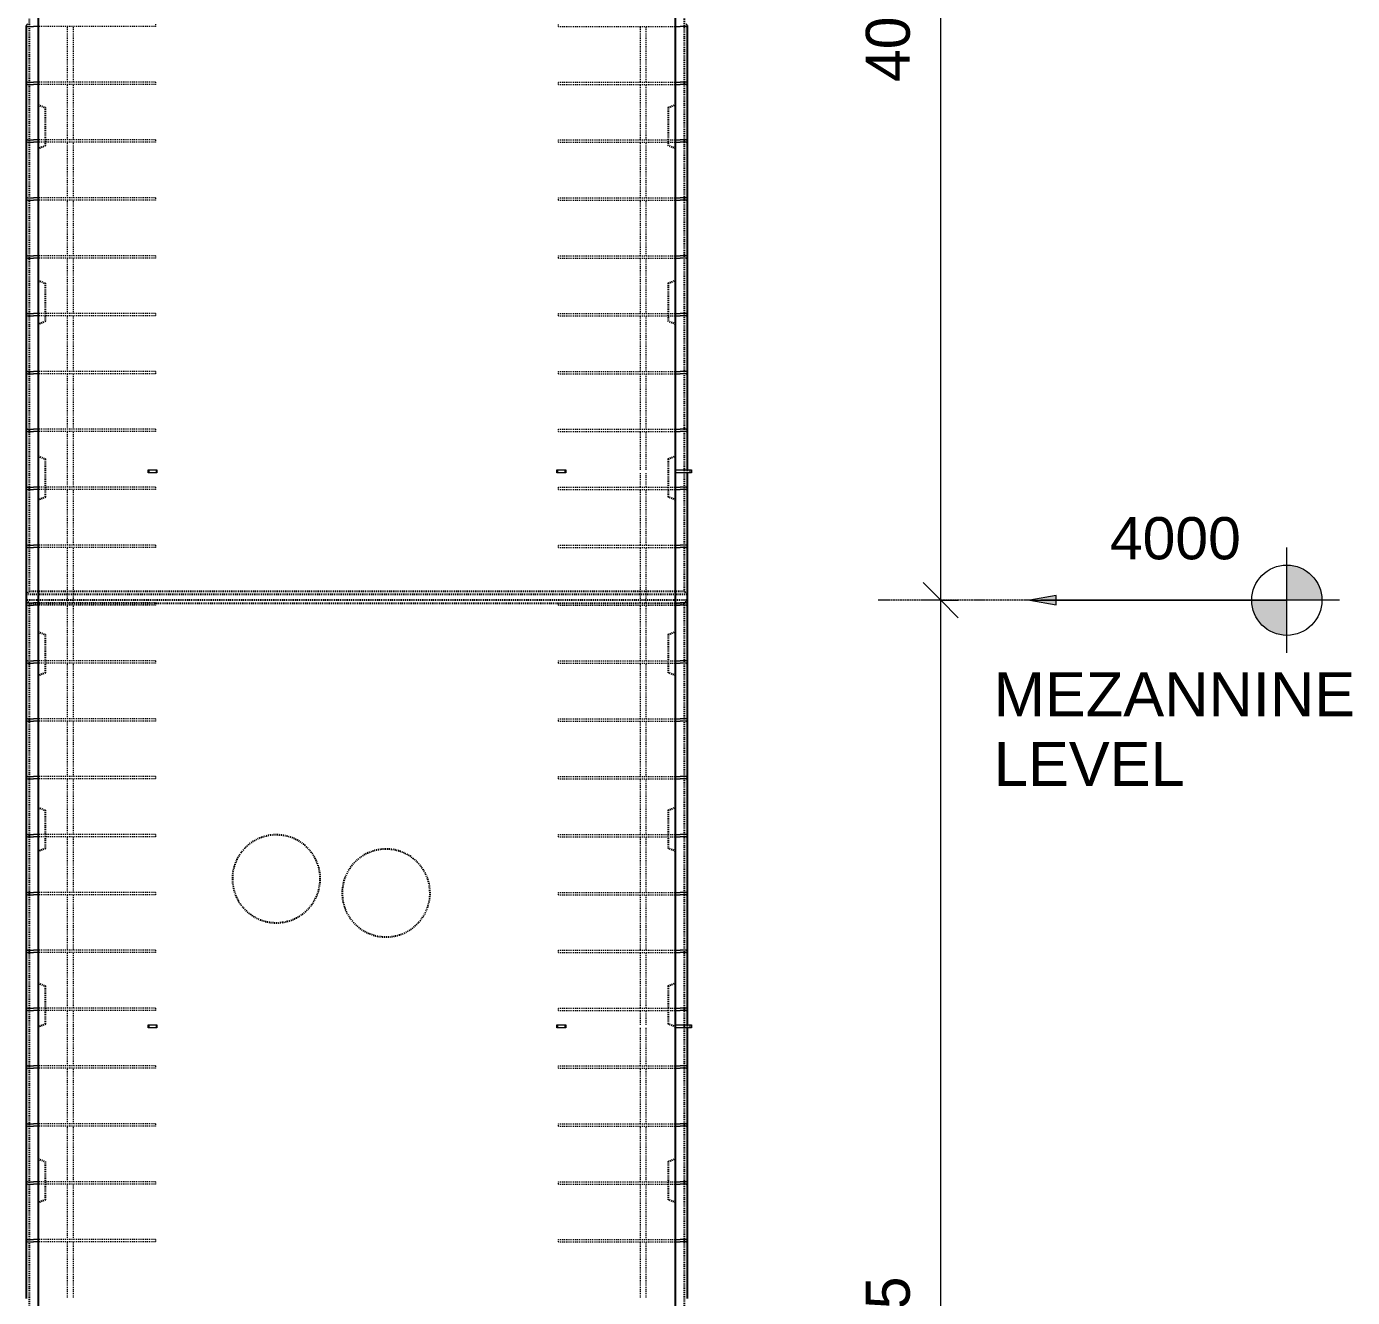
# Model space of a CAD drawing. Header units: millimetres. Extents: x 6587 to 23544, y -2694 to 13037.
# Drawn here: x 12339 to 16866, y 1279 to 5619 of the extents above; entities that cross this region are included whole.
import ezdxf

# ---------------------------------------------------------------- set-up
doc = ezdxf.new("R2010")
doc.units = ezdxf.units.MM
doc.linetypes.add('Dash', pattern=[6.36, 3.18, -3.18])
doc.linetypes.add('Overhead', pattern=[3.97, 2.38, -1.59])
for name, color, linetype, lineweight in [('A-ANNO-DIMS', 211, 'Continuous', 9), ('A-ANNO-DIMS-60', 211, 'Continuous', 9), ('A-FLOR-OVHD', 1, 'Overhead', 18), ('A-GENM', 13, 'Continuous', 18), ('A-WALL', 113, 'Continuous', 25), ('A-WALL-HDLN', 110, 'Dash', 25), ('G-ANNO-DIMS', 111, 'Continuous', 9), ('G-ANNO-TEXT', 231, 'Continuous', 9), ('S-RBAR', 171, 'Continuous', 18)]:
    doc.layers.add(name, color=color, linetype=linetype, lineweight=lineweight)
doc.styles.add('Arial_1', font='arial.ttf', dxfattribs={"height": 150})
doc.styles.add('Arial_2', font='arial.ttf', dxfattribs={"height": 144})
doc.styles.add('Nirmala UI Semilight', font='NirmalaS.ttf', dxfattribs={"height": 150})
doc.dimstyles.new('Arrow_Filled_-_2_5_NI_UI_1', dxfattribs={"dimscale": 304.8, "dimtxt": 157.104592, "dimasz": 0.393701, "dimexe": 0.19685, "dimexo": 0.0625, "dimgap": 0.19685, "dimtad": 1, "dimdec": 4, "dimzin": 0, "dimdsep": 46, "dimtxsty": 'Nirmala UI Semilight', "dimblk1": 'OBLIQUE', "dimblk2": 'OBLIQUE', "dimsah": 1, "dimcen": 0.09, "dimazin": 0, "dimtfac": 1, "dimtdec": 4, "dimtix": 1, "dimtmove": 0, "dimatfit": 3, "dimfxl": 0.19685, "dimfxlon": 1, "dimtvp": 1, "dimtolj": 1, "dimtzin": 0, "dimarcsym": 2})

# ---------------------------------------------------------------- blocks, each defined once
blk = doc.blocks.new('RR spread anchor face based - RR-SA-2_5-200-1726821-Elevation Front')
at = {"layer": 'A-GENM'}
for p, q in [((14149.6, 6760), (14152.1, 6760)), ((14149.6, 6750), (14149.6, 6760)), ((14152.1, 6750), (14149.6, 6750)), ((14152.1, 6760), (14177.1, 6760)), ((14152.1, 6760), (14152.1, 6750)), ((14177.1, 6750), (14152.1, 6750)), ((14177.1, 6760), (14179.6, 6760)), ((14177.1, 6760), (14177.1, 6750)), ((14179.6, 6750), (14177.1, 6750)), ((14179.6, 6760), (14179.6, 6750))]:
    blk.add_line(p, q, dxfattribs=at)
blk = doc.blocks.new('RR spread anchor face based - RR-SA-3_0-200-1726827-Elevation Front')
at = {"layer": 'A-GENM'}
for p, q in [((14554.6, 6760), (14604.6, 6760)), ((14604.6, 6750), (14554.6, 6750)), ((14604.6, 6760), (14609.6, 6760)), ((14604.6, 6750), (14604.6, 6760)), ((14609.6, 6750), (14604.6, 6750)), ((14609.6, 6760), (14609.6, 6750))]:
    blk.add_line(p, q, dxfattribs=at)
blk = doc.blocks.new('DIMBLOCK84-Elevation Front')
at = {"layer": 'A-ANNO-DIMS-60'}
for p, q in [((15460.2, 3660), (15400.2, 3720)), ((15460.2, 3660), (15400.2, 3660)), ((15460.2, -1395), (15460.2, 3660)), ((15460.2, 3660), (15520.2, 3600)), ((15460.2, 3660), (15520.2, 3660)), ((15460.2, -1395), (15400.2, -1335)), ((15460.2, -1395), (15400.2, -1395)), ((15460.2, -1395), (15520.2, -1455)), ((15460.2, -1395), (15520.2, -1395))]:
    blk.add_line(p, q, dxfattribs=at)
at = {"layer": 'A-ANNO-DIMS-60', "color": 0, "insert": (15204.5, 904), "char_height": 150, "width": 548.438, "attachment_point": 1, "rotation": 90, "line_spacing_factor": 1.142579, "style": 'Nirmala UI Semilight'}
blk.add_mtext('5055', dxfattribs=at)
blk = doc.blocks.new('_Oblique')
at = {"color": 0, "linetype": 'ByBlock', "lineweight": -2}
blk.add_line((-0.5, -0.5), (0.5, 0.5), dxfattribs=at)
blk = doc.blocks.new('DIMBLOCK85-Elevation Front')
at = {"layer": 'A-ANNO-DIMS-60'}
for p, q in [((15460.2, 7660), (15400.2, 7720)), ((15460.2, 7660), (15400.2, 7660)), ((15460.2, 3660), (15460.2, 7660)), ((15460.2, 7660), (15520.2, 7600)), ((15460.2, 7660), (15520.2, 7660)), ((15460.2, 3660), (15400.2, 3720)), ((15460.2, 3660), (15400.2, 3660)), ((15460.2, 3660), (15520.2, 3600)), ((15460.2, 3660), (15520.2, 3660))]:
    blk.add_line(p, q, dxfattribs=at)
at = {"layer": 'A-ANNO-DIMS-60', "color": 0, "insert": (15204.5, 5430.1), "char_height": 150, "width": 551.866, "attachment_point": 1, "rotation": 90, "line_spacing_factor": 1.142579, "style": 'Nirmala UI Semilight'}
blk.add_mtext('4000', dxfattribs=at)
blk = doc.blocks.new('Spot Elevations - M_Spot Elevation - Target Filled-10609-Elevation Front')
at = {"layer": 'G-ANNO-DIMS'}
h = blk.add_hatch(color=256, dxfattribs=at)
edge = h.paths.add_edge_path()
edge.add_line((16562, 7660), (16682, 7660))
edge.add_arc((16562, 7660), 120, 0, 90)
edge.add_line((16562, 7780), (16562, 7660))
h = blk.add_hatch(color=256, dxfattribs=at)
edge = h.paths.add_edge_path()
edge.add_line((16562, 7660), (16442, 7660))
edge.add_arc((16562, 7660), 120, 180, 270)
edge.add_line((16562, 7540), (16562, 7660))
for p, q in [((16562, 7480), (16562, 7840)), ((16742, 7660), (15722, 7660))]:
    blk.add_line(p, q, dxfattribs=at)
blk.add_circle((16562, 7660), 120, dxfattribs=at)

msp = doc.modelspace()

# ---------------------------------------------------------------- hatches: boundary and pattern name
at = {"layer": 'G-ANNO-DIMS'}
msp.add_hatch(color=256, dxfattribs=at).paths.add_polyline_path([(15764.56541, 3660), (15854.56541, 3644.13057), (15854.56541, 3675.86943)])

# ---------------------------------------------------------------- linework, layer by layer
at = {"layer": 'A-FLOR-OVHD'}
msp.add_line((15764.56541, 3660), (15244.56541, 3660), dxfattribs=at)
at = {"layer": 'A-WALL'}
for p, q in [((12378.56745, 7060), (12378.56745, -1395)), ((14554.56541, -1395), (14554.56541, 7060)), ((12338.56541, 5426.04674), (12338.56541, 5622.95326)), ((14594.56541, 5622.95326), (14594.56541, 5426.04674)), ((12338.56541, 5228.38007), (12338.56541, 5425.28659)), ((14594.56541, 5425.28659), (14594.56541, 5228.38007)), ((12338.56541, 5030.71341), (12338.56541, 5227.61993)), ((14594.56541, 5227.61993), (14594.56541, 5030.71341)), ((12338.56541, 4833.04674), (12338.56541, 5029.95326)), ((14594.56541, 5029.95326), (14594.56541, 4833.04674)), ((12338.56541, 4635.38007), (12338.56541, 4832.28659)), ((14594.56541, 4832.28659), (14594.56541, 4635.38007)), ((12338.56541, 4437.71341), (12338.56541, 4634.61993)), ((14594.56541, 4634.61993), (14594.56541, 4437.71341)), ((12338.56541, 4240.04674), (12338.56541, 4436.95326)), ((14594.56541, 4436.95326), (14594.56541, 4240.04674)), ((12338.56541, 4042.38007), (12338.56541, 4239.28659)), ((14594.56541, 4239.28659), (14594.56541, 4105)), ((14594.56541, 4095), (14594.56541, 4042.38007)), ((12338.56541, 3844.71341), (12338.56541, 4041.61993)), ((14594.56541, 4041.61993), (14594.56541, 3844.71341)), ((12338.56541, 3647.04674), (12338.56541, 3843.95326)), ((14594.56541, 3843.95326), (14594.56541, 3647.04674)), ((12338.56541, 3449.38007), (12338.56541, 3646.28659)), ((14594.56541, 3646.28659), (14594.56541, 3449.38007)), ((12338.56541, 3251.71341), (12338.56541, 3448.61993)), ((14594.56541, 3448.61993), (14594.56541, 3251.71341)), ((12338.56541, 3054.04674), (12338.56541, 3250.95326)), ((14594.56541, 3250.95326), (14594.56541, 3054.04674)), ((12338.56541, 2856.38007), (12338.56541, 3053.28659)), ((14594.56541, 3053.28659), (14594.56541, 2856.38007)), ((12338.56541, 2658.71341), (12338.56541, 2855.61993)), ((14594.56541, 2855.61993), (14594.56541, 2658.71341)), ((12338.56541, 2461.04674), (12338.56541, 2657.95326)), ((14594.56541, 2657.95326), (14594.56541, 2461.04674)), ((12338.56541, 2263.38007), (12338.56541, 2460.28659)), ((14594.56541, 2460.28659), (14594.56541, 2263.38007)), ((12338.56541, 2065.71341), (12338.56541, 2262.61993)), ((14594.56541, 2262.61993), (14594.56541, 2210)), ((14594.56541, 2200), (14594.56541, 2065.71341)), ((12338.56541, 1868.04674), (12338.56541, 2064.95326)), ((14594.56541, 2064.95326), (14594.56541, 1868.04674)), ((12338.56541, 1670.38007), (12338.56541, 1867.28659)), ((14594.56541, 1867.28659), (14594.56541, 1670.38007)), ((12338.56541, 1472.71341), (12338.56541, 1669.61993)), ((14594.56541, 1669.61993), (14594.56541, 1472.71341)), ((12338.56541, 1275.04674), (12338.56541, 1471.95326)), ((14594.56541, 1471.95326), (14594.56541, 1275.04674))]:
    msp.add_line(p, q, dxfattribs=at)
at = {"layer": 'A-WALL-HDLN'}
for p, q in [((12348.56799, 3690.33135), (12348.56799, 7660)), ((14584.6221, 7660), (14584.6221, 3690.33135)), ((12378.56541, 5352.50781), (12403.56541, 5342.50781)), ((14529.56541, 5342.50781), (14554.56541, 5352.50781)), ((12403.56541, 5212.50781), (12403.56541, 5342.50781)), ((14529.56541, 5342.50781), (14529.56541, 5212.50781)), ((12403.56541, 5212.50781), (12378.56541, 5202.50781)), ((14554.56541, 5202.50781), (14529.56541, 5212.50781)), ((12378.56541, 4752.50781), (12403.56541, 4742.50781)), ((12403.56541, 4612.50781), (12403.56541, 4742.50781)), ((14529.56541, 4742.50781), (14554.56541, 4752.50781)), ((14529.56541, 4742.50781), (14529.56541, 4612.50781)), ((12403.56541, 4612.50781), (12378.56541, 4602.50781)), ((14554.56541, 4602.50781), (14529.56541, 4612.50781)), ((12378.56541, 4152.50781), (12403.56541, 4142.50781)), ((12403.56541, 4012.50781), (12403.56541, 4142.50781)), ((14529.56541, 4142.50781), (14554.56541, 4152.50781)), ((14529.56541, 4142.50781), (14529.56541, 4012.50781)), ((14594.56541, 4104.95039), (14594.56541, 4095.04961)), ((12403.56541, 4012.50781), (12378.56541, 4002.50781)), ((14554.56541, 4002.50781), (14529.56541, 4012.50781)), ((12348.56799, 3690.33135), (12338.56541, 3680.32877)), ((12338.56541, 3680.32877), (14594.56541, 3680.38804)), ((14584.6221, 3690.33135), (12348.56799, 3690.33135)), ((14594.56541, 3680.38804), (14584.6221, 3690.33135)), ((12338.56541, 3660.45248), (12348.56799, 3650.4499)), ((14594.56541, 3660.39321), (12338.56541, 3660.45248)), ((12348.56799, -1395), (12348.56799, 3650.4499)), ((12348.56799, 3650.4499), (14584.6221, 3650.4499)), ((14584.6221, 3650.4499), (14594.56541, 3660.39321)), ((14584.6221, 3650.4499), (14584.6221, -1395)), ((12378.56541, 3552.50781), (12403.56541, 3542.50781)), ((12403.56541, 3412.50781), (12403.56541, 3542.50781)), ((14529.56541, 3542.50781), (14554.56541, 3552.50781)), ((14529.56541, 3542.50781), (14529.56541, 3412.50781)), ((12403.56541, 3412.50781), (12378.56541, 3402.50781)), ((14554.56541, 3402.50781), (14529.56541, 3412.50781)), ((12378.56541, 2952.50781), (12403.56541, 2942.50781)), ((14529.56541, 2942.50781), (14554.56541, 2952.50781)), ((12403.56541, 2812.50781), (12403.56541, 2942.50781)), ((14529.56541, 2942.50781), (14529.56541, 2812.50781)), ((12403.56541, 2812.50781), (12378.56541, 2802.50781)), ((14554.56541, 2802.50781), (14529.56541, 2812.50781)), ((12378.56541, 2352.50781), (12403.56541, 2342.50781)), ((12403.56541, 2212.50781), (12403.56541, 2342.50781)), ((14529.56541, 2342.50781), (14554.56541, 2352.50781)), ((14529.56541, 2342.50781), (14529.56541, 2212.50781)), ((12403.56541, 2212.50781), (12378.56541, 2202.50781)), ((14554.56541, 2202.50781), (14529.56541, 2212.50781)), ((14594.56541, 2209.95039), (14594.56541, 2200.04961)), ((12378.56541, 1752.50781), (12403.56541, 1742.50781)), ((12403.56541, 1612.50781), (12403.56541, 1742.50781)), ((14529.56541, 1742.50781), (14554.56541, 1752.50781)), ((14529.56541, 1742.50781), (14529.56541, 1612.50781)), ((12403.56541, 1612.50781), (12378.56541, 1602.50781)), ((14554.56541, 1602.50781), (14529.56541, 1612.50781))]:
    msp.add_line(p, q, dxfattribs=at)
for centre, start, end in [((13191.43613, 2708.5228), 0, 180), ((13566.43613, 2660), 0, 180), ((13191.43613, 2708.5228), 180, 0), ((13566.43613, 2660), 180, 0)]:
    msp.add_arc(centre, 150, start, end, dxfattribs=at)
at = {"layer": 'G-ANNO-DIMS'}
for p, q in [((15854.56541, 3675.86943), (15764.56541, 3660)), ((15854.56541, 3644.13057), (15854.56541, 3675.86943)), ((15764.56541, 3660), (15854.56541, 3644.13057)), ((15764.56541, 3660), (16454.71063, 3660)), ((16454.71063, 3660), (16642.00977, 3660))]:
    msp.add_line(p, q, dxfattribs=at)
at = {"layer": 'S-RBAR'}
for p, q in [((12342.56541, 5619.33333), (12362.56541, 5619.33333)), ((12378.56745, 5619.33333), (12362.56541, 5619.33333)), ((14554.56541, 5619.33333), (14570.56541, 5619.33333)), ((14590.56541, 5619.33333), (14570.56541, 5619.33333)), ((12342.56541, 5429.66667), (12362.56541, 5429.66667)), ((12342.56541, 5421.66667), (12362.56541, 5421.66667)), ((12378.56745, 5429.66667), (12362.56541, 5429.66667)), ((12378.56745, 5421.66667), (12362.56541, 5421.66667)), ((14554.56541, 5429.66667), (14570.56541, 5429.66667)), ((14554.56541, 5421.66667), (14570.56541, 5421.66667)), ((14590.56541, 5429.66667), (14570.56541, 5429.66667)), ((14590.56541, 5421.66667), (14570.56541, 5421.66667)), ((12342.56541, 5232), (12362.56541, 5232)), ((12342.56541, 5224), (12362.56541, 5224)), ((12378.56745, 5232), (12362.56541, 5232)), ((12378.56745, 5224), (12362.56541, 5224)), ((14554.56541, 5232), (14570.56541, 5232)), ((14554.56541, 5224), (14570.56541, 5224)), ((14590.56541, 5232), (14570.56541, 5232)), ((14590.56541, 5224), (14570.56541, 5224)), ((12342.56541, 5034.33333), (12362.56541, 5034.33333)), ((12342.56541, 5026.33333), (12362.56541, 5026.33333)), ((12378.56745, 5034.33333), (12362.56541, 5034.33333)), ((12378.56745, 5026.33333), (12362.56541, 5026.33333)), ((14554.56541, 5034.33333), (14570.56541, 5034.33333)), ((14554.56541, 5026.33333), (14570.56541, 5026.33333)), ((14590.56541, 5034.33333), (14570.56541, 5034.33333)), ((14590.56541, 5026.33333), (14570.56541, 5026.33333)), ((12342.56541, 4836.66667), (12362.56541, 4836.66667)), ((12342.56541, 4828.66667), (12362.56541, 4828.66667)), ((12378.56745, 4836.66667), (12362.56541, 4836.66667)), ((12378.56745, 4828.66667), (12362.56541, 4828.66667)), ((14554.56541, 4836.66667), (14570.56541, 4836.66667)), ((14554.56541, 4828.66667), (14570.56541, 4828.66667)), ((14590.56541, 4836.66667), (14570.56541, 4836.66667)), ((14590.56541, 4828.66667), (14570.56541, 4828.66667)), ((12342.56541, 4639), (12362.56541, 4639)), ((12342.56541, 4631), (12362.56541, 4631)), ((12378.56745, 4639), (12362.56541, 4639)), ((12378.56745, 4631), (12362.56541, 4631)), ((14554.56541, 4639), (14570.56541, 4639)), ((14554.56541, 4631), (14570.56541, 4631)), ((14590.56541, 4639), (14570.56541, 4639)), ((14590.56541, 4631), (14570.56541, 4631)), ((12342.56541, 4441.33333), (12362.56541, 4441.33333)), ((12378.56745, 4441.33333), (12362.56541, 4441.33333)), ((14554.56541, 4441.33333), (14570.56541, 4441.33333)), ((14590.56541, 4441.33333), (14570.56541, 4441.33333)), ((12342.56541, 4433.33333), (12362.56541, 4433.33333)), ((12378.56745, 4433.33333), (12362.56541, 4433.33333)), ((14554.56541, 4433.33333), (14570.56541, 4433.33333)), ((14590.56541, 4433.33333), (14570.56541, 4433.33333)), ((12342.56541, 4243.66667), (12362.56541, 4243.66667)), ((12342.56541, 4235.66667), (12362.56541, 4235.66667)), ((12378.56745, 4243.66667), (12362.56541, 4243.66667)), ((12378.56745, 4235.66667), (12362.56541, 4235.66667)), ((14554.56541, 4243.66667), (14570.56541, 4243.66667)), ((14554.56541, 4235.66667), (14570.56541, 4235.66667)), ((14590.56541, 4243.66667), (14570.56541, 4243.66667)), ((14590.56541, 4235.66667), (14570.56541, 4235.66667)), ((12342.56541, 4046), (12362.56541, 4046)), ((12342.56541, 4038), (12362.56541, 4038)), ((12378.56745, 4046), (12362.56541, 4046)), ((12378.56745, 4038), (12362.56541, 4038)), ((14554.56541, 4046), (14570.56541, 4046)), ((14554.56541, 4038), (14570.56541, 4038)), ((14590.56541, 4046), (14570.56541, 4046)), ((14590.56541, 4038), (14570.56541, 4038)), ((12342.56541, 3848.33333), (12362.56541, 3848.33333)), ((12342.56541, 3840.33333), (12362.56541, 3840.33333)), ((12378.56745, 3848.33333), (12362.56541, 3848.33333)), ((12378.56745, 3840.33333), (12362.56541, 3840.33333)), ((14554.56541, 3848.33333), (14570.56541, 3848.33333)), ((14554.56541, 3840.33333), (14570.56541, 3840.33333)), ((14590.56541, 3848.33333), (14570.56541, 3848.33333)), ((14590.56541, 3840.33333), (14570.56541, 3840.33333)), ((12342.56541, 3650.66667), (12362.56541, 3650.66667)), ((12342.56541, 3642.66667), (12362.56541, 3642.66667)), ((12378.56745, 3650.66667), (12362.56541, 3650.66667)), ((12378.56745, 3642.66667), (12362.56541, 3642.66667)), ((14554.56541, 3650.66667), (14570.56541, 3650.66667)), ((14554.56541, 3642.66667), (14570.56541, 3642.66667)), ((14590.56541, 3650.66667), (14570.56541, 3650.66667)), ((14590.56541, 3642.66667), (14570.56541, 3642.66667)), ((12342.56541, 3453), (12362.56541, 3453)), ((12342.56541, 3445), (12362.56541, 3445)), ((12378.56745, 3453), (12362.56541, 3453)), ((12378.56745, 3445), (12362.56541, 3445)), ((14554.56541, 3453), (14570.56541, 3453)), ((14554.56541, 3445), (14570.56541, 3445)), ((14590.56541, 3453), (14570.56541, 3453)), ((14590.56541, 3445), (14570.56541, 3445)), ((12342.56541, 3255.33333), (12362.56541, 3255.33333)), ((12342.56541, 3247.33333), (12362.56541, 3247.33333)), ((12378.56745, 3255.33333), (12362.56541, 3255.33333)), ((12378.56745, 3247.33333), (12362.56541, 3247.33333)), ((14554.56541, 3255.33333), (14570.56541, 3255.33333)), ((14554.56541, 3247.33333), (14570.56541, 3247.33333)), ((14590.56541, 3255.33333), (14570.56541, 3255.33333)), ((14590.56541, 3247.33333), (14570.56541, 3247.33333)), ((12342.56541, 3057.66667), (12362.56541, 3057.66667)), ((12342.56541, 3049.66667), (12362.56541, 3049.66667)), ((12378.56745, 3057.66667), (12362.56541, 3057.66667)), ((12378.56745, 3049.66667), (12362.56541, 3049.66667)), ((14554.56541, 3057.66667), (14570.56541, 3057.66667)), ((14554.56541, 3049.66667), (14570.56541, 3049.66667)), ((14590.56541, 3057.66667), (14570.56541, 3057.66667)), ((14590.56541, 3049.66667), (14570.56541, 3049.66667)), ((12342.56541, 2860), (12362.56541, 2860)), ((12378.56745, 2860), (12362.56541, 2860)), ((14554.56541, 2860), (14570.56541, 2860)), ((14590.56541, 2860), (14570.56541, 2860)), ((12342.56541, 2852), (12362.56541, 2852)), ((12378.56745, 2852), (12362.56541, 2852)), ((14554.56541, 2852), (14570.56541, 2852)), ((14590.56541, 2852), (14570.56541, 2852)), ((12342.56541, 2662.33333), (12362.56541, 2662.33333)), ((12342.56541, 2654.33333), (12362.56541, 2654.33333)), ((12378.56745, 2662.33333), (12362.56541, 2662.33333)), ((12378.56745, 2654.33333), (12362.56541, 2654.33333)), ((14554.56541, 2662.33333), (14570.56541, 2662.33333)), ((14554.56541, 2654.33333), (14570.56541, 2654.33333)), ((14590.56541, 2662.33333), (14570.56541, 2662.33333)), ((14590.56541, 2654.33333), (14570.56541, 2654.33333)), ((12342.56541, 2464.66667), (12362.56541, 2464.66667)), ((12342.56541, 2456.66667), (12362.56541, 2456.66667)), ((12378.56745, 2464.66667), (12362.56541, 2464.66667)), ((12378.56745, 2456.66667), (12362.56541, 2456.66667)), ((14554.56541, 2464.66667), (14570.56541, 2464.66667)), ((14554.56541, 2456.66667), (14570.56541, 2456.66667)), ((14590.56541, 2464.66667), (14570.56541, 2464.66667)), ((14590.56541, 2456.66667), (14570.56541, 2456.66667)), ((12342.56541, 2267), (12362.56541, 2267)), ((12378.56745, 2267), (12362.56541, 2267)), ((14554.56541, 2267), (14570.56541, 2267)), ((14590.56541, 2267), (14570.56541, 2267)), ((12342.56541, 2259), (12362.56541, 2259)), ((12378.56745, 2259), (12362.56541, 2259)), ((14554.56541, 2259), (14570.56541, 2259)), ((14590.56541, 2259), (14570.56541, 2259)), ((12342.56541, 2069.33333), (12362.56541, 2069.33333)), ((12342.56541, 2061.33333), (12362.56541, 2061.33333)), ((12378.56745, 2069.33333), (12362.56541, 2069.33333)), ((12378.56745, 2061.33333), (12362.56541, 2061.33333)), ((14554.56541, 2069.33333), (14570.56541, 2069.33333)), ((14554.56541, 2061.33333), (14570.56541, 2061.33333)), ((14590.56541, 2069.33333), (14570.56541, 2069.33333)), ((14590.56541, 2061.33333), (14570.56541, 2061.33333)), ((12342.56541, 1871.66667), (12362.56541, 1871.66667)), ((12342.56541, 1863.66667), (12362.56541, 1863.66667)), ((12378.56745, 1871.66667), (12362.56541, 1871.66667)), ((12378.56745, 1863.66667), (12362.56541, 1863.66667)), ((14554.56541, 1871.66667), (14570.56541, 1871.66667)), ((14554.56541, 1863.66667), (14570.56541, 1863.66667)), ((14590.56541, 1871.66667), (14570.56541, 1871.66667)), ((14590.56541, 1863.66667), (14570.56541, 1863.66667)), ((12342.56541, 1674), (12362.56541, 1674)), ((12342.56541, 1666), (12362.56541, 1666)), ((12378.56745, 1674), (12362.56541, 1674)), ((12378.56745, 1666), (12362.56541, 1666)), ((14554.56541, 1674), (14570.56541, 1674)), ((14554.56541, 1666), (14570.56541, 1666)), ((14590.56541, 1674), (14570.56541, 1674)), ((14590.56541, 1666), (14570.56541, 1666)), ((12342.56541, 1476.33333), (12362.56541, 1476.33333)), ((12342.56541, 1468.33333), (12362.56541, 1468.33333)), ((12378.56745, 1476.33333), (12362.56541, 1476.33333)), ((12378.56745, 1468.33333), (12362.56541, 1468.33333)), ((14554.56541, 1476.33333), (14570.56541, 1476.33333)), ((14554.56541, 1468.33333), (14570.56541, 1468.33333)), ((14590.56541, 1476.33333), (14570.56541, 1476.33333)), ((14590.56541, 1468.33333), (14570.56541, 1468.33333))]:
    msp.add_line(p, q, dxfattribs=at)
at = {"layer": 'S-RBAR', "linetype": 'Dash'}
for p, q in [((12778.56745, 5619.33333), (12378.61706, 5619.33333)), ((12478.56541, 5429.66667), (12478.56541, 5619.33333)), ((12498.56541, 5429.66667), (12498.56541, 5619.33333)), ((12778.56745, 5627.33333), (12778.56745, 5619.33333)), ((14154.56541, 5619.33333), (14154.56541, 5627.33333)), ((14154.56541, 5619.33333), (14554.5158, 5619.33333)), ((14434.56541, 5429.66667), (14434.56541, 5619.33333)), ((14454.56541, 5429.66667), (14454.56541, 5619.33333)), ((12778.56745, 5429.66667), (12378.61706, 5429.66667)), ((12778.56745, 5421.66667), (12378.61706, 5421.66667)), ((12478.56541, 5232), (12478.56541, 5421.66667)), ((12498.56541, 5232), (12498.56541, 5421.66667)), ((12778.56745, 5429.66667), (12778.56745, 5421.66667)), ((14154.56541, 5429.66667), (14554.5158, 5429.66667)), ((14154.56541, 5421.66667), (14154.56541, 5429.66667)), ((14154.56541, 5421.66667), (14554.5158, 5421.66667)), ((14434.56541, 5232), (14434.56541, 5421.66667)), ((14454.56541, 5232), (14454.56541, 5421.66667)), ((12778.56745, 5232), (12378.61706, 5232)), ((12778.56745, 5224), (12378.61706, 5224)), ((12478.56541, 5034.33333), (12478.56541, 5224)), ((12498.56541, 5034.33333), (12498.56541, 5224)), ((12778.56745, 5232), (12778.56745, 5224)), ((14154.56541, 5232), (14554.5158, 5232)), ((14154.56541, 5224), (14154.56541, 5232)), ((14154.56541, 5224), (14554.5158, 5224)), ((14434.56541, 5034.33333), (14434.56541, 5224)), ((14454.56541, 5034.33333), (14454.56541, 5224)), ((12778.56745, 5034.33333), (12378.61706, 5034.33333)), ((12778.56745, 5026.33333), (12378.61706, 5026.33333)), ((12478.56541, 4836.66667), (12478.56541, 5026.33333)), ((12498.56541, 4836.66667), (12498.56541, 5026.33333)), ((12778.56745, 5034.33333), (12778.56745, 5026.33333)), ((14154.56541, 5034.33333), (14554.5158, 5034.33333)), ((14154.56541, 5026.33333), (14154.56541, 5034.33333)), ((14154.56541, 5026.33333), (14554.5158, 5026.33333)), ((14434.56541, 4836.66667), (14434.56541, 5026.33333)), ((14454.56541, 4836.66667), (14454.56541, 5026.33333)), ((12778.56745, 4836.66667), (12378.61706, 4836.66667)), ((12778.56745, 4828.66667), (12378.61706, 4828.66667)), ((12478.56541, 4639), (12478.56541, 4828.66667)), ((12498.56541, 4639), (12498.56541, 4828.66667)), ((12778.56745, 4836.66667), (12778.56745, 4828.66667)), ((14154.56541, 4836.66667), (14554.5158, 4836.66667)), ((14154.56541, 4828.66667), (14154.56541, 4836.66667)), ((14154.56541, 4828.66667), (14554.5158, 4828.66667)), ((14434.56541, 4639), (14434.56541, 4828.66667)), ((14454.56541, 4639), (14454.56541, 4828.66667)), ((12778.56745, 4639), (12378.61706, 4639)), ((12778.56745, 4631), (12378.61706, 4631)), ((12478.56541, 4441.33333), (12478.56541, 4631)), ((12498.56541, 4441.33333), (12498.56541, 4631)), ((12778.56745, 4639), (12778.56745, 4631)), ((14154.56541, 4639), (14554.5158, 4639)), ((14154.56541, 4631), (14154.56541, 4639)), ((14154.56541, 4631), (14554.5158, 4631)), ((14434.56541, 4441.33333), (14434.56541, 4631)), ((14454.56541, 4441.33333), (14454.56541, 4631)), ((12778.56745, 4441.33333), (12378.61706, 4441.33333)), ((12778.56745, 4441.33333), (12778.56745, 4433.33333)), ((14154.56541, 4441.33333), (14554.5158, 4441.33333)), ((14154.56541, 4433.33333), (14154.56541, 4441.33333)), ((12778.56745, 4433.33333), (12378.61706, 4433.33333)), ((12478.56541, 4243.66667), (12478.56541, 4433.33333)), ((12498.56541, 4243.66667), (12498.56541, 4433.33333)), ((14154.56541, 4433.33333), (14554.5158, 4433.33333)), ((14434.56541, 4243.66667), (14434.56541, 4433.33333)), ((14454.56541, 4243.66667), (14454.56541, 4433.33333)), ((12778.56745, 4243.66667), (12378.61706, 4243.66667)), ((12778.56745, 4235.66667), (12378.61706, 4235.66667)), ((12478.56541, 4046), (12478.56541, 4235.66667)), ((12498.56541, 4046), (12498.56541, 4235.66667)), ((12778.56745, 4243.66667), (12778.56745, 4235.66667)), ((14154.56541, 4243.66667), (14554.5158, 4243.66667)), ((14154.56541, 4235.66667), (14154.56541, 4243.66667)), ((14154.56541, 4235.66667), (14554.5158, 4235.66667)), ((14434.56541, 4105), (14434.56541, 4235.66667)), ((14454.56541, 4105), (14454.56541, 4235.66667)), ((14434.56541, 4046), (14434.56541, 4095)), ((14454.56541, 4046), (14454.56541, 4095)), ((12778.56745, 4046), (12378.61706, 4046)), ((12778.56745, 4038), (12378.61706, 4038)), ((12478.56541, 3848.33333), (12478.56541, 4038)), ((12498.56541, 3848.33333), (12498.56541, 4038)), ((12778.56745, 4046), (12778.56745, 4038)), ((14154.56541, 4046), (14554.5158, 4046)), ((14154.56541, 4038), (14154.56541, 4046)), ((14154.56541, 4038), (14554.5158, 4038)), ((14434.56541, 3848.33333), (14434.56541, 4038)), ((14454.56541, 3848.33333), (14454.56541, 4038)), ((12778.56745, 3848.33333), (12378.61706, 3848.33333)), ((12778.56745, 3840.33333), (12378.61706, 3840.33333)), ((12478.56541, 3650.66667), (12478.56541, 3840.33333)), ((12498.56541, 3650.66667), (12498.56541, 3840.33333)), ((12778.56745, 3848.33333), (12778.56745, 3840.33333)), ((14154.56541, 3848.33333), (14554.5158, 3848.33333)), ((14154.56541, 3840.33333), (14154.56541, 3848.33333)), ((14154.56541, 3840.33333), (14554.5158, 3840.33333)), ((14434.56541, 3650.66667), (14434.56541, 3840.33333)), ((14454.56541, 3650.66667), (14454.56541, 3840.33333)), ((12778.56745, 3650.66667), (12378.61706, 3650.66667)), ((12778.56745, 3642.66667), (12378.61706, 3642.66667)), ((12478.56541, 3453), (12478.56541, 3642.66667)), ((12498.56541, 3453), (12498.56541, 3642.66667)), ((12778.56745, 3650.66667), (12778.56745, 3642.66667)), ((14154.56541, 3650.66667), (14554.5158, 3650.66667)), ((14154.56541, 3642.66667), (14154.56541, 3650.66667)), ((14154.56541, 3642.66667), (14554.5158, 3642.66667)), ((14434.56541, 3453), (14434.56541, 3642.66667)), ((14454.56541, 3453), (14454.56541, 3642.66667)), ((12778.56745, 3453), (12378.61706, 3453)), ((12778.56745, 3445), (12378.61706, 3445)), ((12478.56541, 3255.33333), (12478.56541, 3445)), ((12498.56541, 3255.33333), (12498.56541, 3445)), ((12778.56745, 3453), (12778.56745, 3445)), ((14154.56541, 3453), (14554.5158, 3453)), ((14154.56541, 3445), (14154.56541, 3453)), ((14154.56541, 3445), (14554.5158, 3445)), ((14434.56541, 3255.33333), (14434.56541, 3445)), ((14454.56541, 3255.33333), (14454.56541, 3445)), ((12778.56745, 3255.33333), (12378.61706, 3255.33333)), ((12778.56745, 3247.33333), (12378.61706, 3247.33333)), ((12478.56541, 3057.66667), (12478.56541, 3247.33333)), ((12498.56541, 3057.66667), (12498.56541, 3247.33333)), ((12778.56745, 3255.33333), (12778.56745, 3247.33333)), ((14154.56541, 3255.33333), (14554.5158, 3255.33333)), ((14154.56541, 3247.33333), (14154.56541, 3255.33333)), ((14154.56541, 3247.33333), (14554.5158, 3247.33333)), ((14434.56541, 3057.66667), (14434.56541, 3247.33333)), ((14454.56541, 3057.66667), (14454.56541, 3247.33333)), ((12778.56745, 3057.66667), (12378.61706, 3057.66667)), ((12778.56745, 3049.66667), (12378.61706, 3049.66667)), ((12478.56541, 2860), (12478.56541, 3049.66667)), ((12498.56541, 2860), (12498.56541, 3049.66667)), ((12778.56745, 3057.66667), (12778.56745, 3049.66667)), ((14154.56541, 3057.66667), (14554.5158, 3057.66667)), ((14154.56541, 3049.66667), (14154.56541, 3057.66667)), ((14154.56541, 3049.66667), (14554.5158, 3049.66667)), ((14434.56541, 2860), (14434.56541, 3049.66667)), ((14454.56541, 2860), (14454.56541, 3049.66667)), ((12778.56745, 2860), (12378.61706, 2860)), ((12778.56745, 2860), (12778.56745, 2852)), ((14154.56541, 2860), (14554.5158, 2860)), ((14154.56541, 2852), (14154.56541, 2860)), ((12778.56745, 2852), (12378.61706, 2852)), ((12478.56541, 2662.33333), (12478.56541, 2852)), ((12498.56541, 2662.33333), (12498.56541, 2852)), ((14154.56541, 2852), (14554.5158, 2852)), ((14434.56541, 2662.33333), (14434.56541, 2852)), ((14454.56541, 2662.33333), (14454.56541, 2852)), ((12778.56745, 2662.33333), (12378.61706, 2662.33333)), ((12778.56745, 2654.33333), (12378.61706, 2654.33333)), ((12478.56541, 2464.66667), (12478.56541, 2654.33333)), ((12498.56541, 2464.66667), (12498.56541, 2654.33333)), ((12778.56745, 2662.33333), (12778.56745, 2654.33333)), ((14154.56541, 2662.33333), (14554.5158, 2662.33333)), ((14154.56541, 2654.33333), (14154.56541, 2662.33333)), ((14154.56541, 2654.33333), (14554.5158, 2654.33333)), ((14434.56541, 2464.66667), (14434.56541, 2654.33333)), ((14454.56541, 2464.66667), (14454.56541, 2654.33333)), ((12778.56745, 2464.66667), (12378.61706, 2464.66667)), ((12778.56745, 2456.66667), (12378.61706, 2456.66667)), ((12478.56541, 2267), (12478.56541, 2456.66667)), ((12498.56541, 2267), (12498.56541, 2456.66667)), ((12778.56745, 2464.66667), (12778.56745, 2456.66667)), ((14154.56541, 2464.66667), (14554.5158, 2464.66667)), ((14154.56541, 2456.66667), (14154.56541, 2464.66667)), ((14154.56541, 2456.66667), (14554.5158, 2456.66667)), ((14434.56541, 2267), (14434.56541, 2456.66667)), ((14454.56541, 2267), (14454.56541, 2456.66667)), ((12778.56745, 2267), (12378.61706, 2267)), ((12778.56745, 2267), (12778.56745, 2259)), ((14154.56541, 2267), (14554.5158, 2267)), ((14154.56541, 2259), (14154.56541, 2267)), ((12778.56745, 2259), (12378.61706, 2259)), ((12478.56541, 2069.33333), (12478.56541, 2259)), ((12498.56541, 2069.33333), (12498.56541, 2259)), ((14154.56541, 2259), (14554.5158, 2259)), ((14434.56541, 2210), (14434.56541, 2259)), ((14454.56541, 2210), (14454.56541, 2259)), ((14434.56541, 2069.33333), (14434.56541, 2200)), ((14454.56541, 2069.33333), (14454.56541, 2200)), ((12778.56745, 2069.33333), (12378.61706, 2069.33333)), ((12778.56745, 2061.33333), (12378.61706, 2061.33333)), ((12478.56541, 1871.66667), (12478.56541, 2061.33333)), ((12498.56541, 1871.66667), (12498.56541, 2061.33333)), ((12778.56745, 2069.33333), (12778.56745, 2061.33333)), ((14154.56541, 2069.33333), (14554.5158, 2069.33333)), ((14154.56541, 2061.33333), (14154.56541, 2069.33333)), ((14154.56541, 2061.33333), (14554.5158, 2061.33333)), ((14434.56541, 1871.66667), (14434.56541, 2061.33333)), ((14454.56541, 1871.66667), (14454.56541, 2061.33333)), ((12778.56745, 1871.66667), (12378.61706, 1871.66667)), ((12778.56745, 1863.66667), (12378.61706, 1863.66667)), ((12478.56541, 1674), (12478.56541, 1863.66667)), ((12498.56541, 1674), (12498.56541, 1863.66667)), ((12778.56745, 1871.66667), (12778.56745, 1863.66667)), ((14154.56541, 1871.66667), (14554.5158, 1871.66667)), ((14154.56541, 1863.66667), (14154.56541, 1871.66667)), ((14154.56541, 1863.66667), (14554.5158, 1863.66667)), ((14434.56541, 1674), (14434.56541, 1863.66667)), ((14454.56541, 1674), (14454.56541, 1863.66667)), ((12778.56745, 1674), (12378.61706, 1674)), ((12778.56745, 1666), (12378.61706, 1666)), ((12478.56541, 1476.33333), (12478.56541, 1666)), ((12498.56541, 1476.33333), (12498.56541, 1666)), ((12778.56745, 1674), (12778.56745, 1666)), ((14154.56541, 1674), (14554.5158, 1674)), ((14154.56541, 1666), (14154.56541, 1674)), ((14154.56541, 1666), (14554.5158, 1666)), ((14434.56541, 1476.33333), (14434.56541, 1666)), ((14454.56541, 1476.33333), (14454.56541, 1666)), ((12778.56745, 1476.33333), (12378.61706, 1476.33333)), ((12778.56745, 1468.33333), (12378.61706, 1468.33333)), ((12478.56541, 1278.66667), (12478.56541, 1468.33333)), ((12498.56541, 1278.66667), (12498.56541, 1468.33333)), ((12778.56745, 1476.33333), (12778.56745, 1468.33333)), ((14154.56541, 1476.33333), (14554.5158, 1476.33333)), ((14154.56541, 1468.33333), (14154.56541, 1476.33333)), ((14154.56541, 1468.33333), (14554.5158, 1468.33333)), ((14434.56541, 1278.66667), (14434.56541, 1468.33333)), ((14454.56541, 1278.66667), (14454.56541, 1468.33333))]:
    msp.add_line(p, q, dxfattribs=at)
at = {"layer": 'S-RBAR'}
for centre, start, end in [((12342.56541, 5623.33333), 90, 270), ((14590.56541, 5623.33333), 270, 90), ((12342.56541, 5425.66667), 90, 270), ((14590.56541, 5425.66667), 270, 90), ((12342.56541, 5228), 90, 270), ((14590.56541, 5228), 270, 90), ((12342.56541, 5030.33333), 90, 270), ((14590.56541, 5030.33333), 270, 90), ((12342.56541, 4832.66667), 90, 270), ((14590.56541, 4832.66667), 270, 90), ((12342.56541, 4635), 90, 270), ((14590.56541, 4635), 270, 90), ((12342.56541, 4437.33333), 90, 270), ((14590.56541, 4437.33333), 270, 90), ((12342.56541, 4239.66667), 90, 270), ((14590.56541, 4239.66667), 270, 90), ((12342.56541, 4042), 90, 270), ((14590.56541, 4042), 270, 90), ((12342.56541, 3844.33333), 90, 270), ((14590.56541, 3844.33333), 270, 90), ((12342.56541, 3646.66667), 90, 270), ((14590.56541, 3646.66667), 270, 90), ((12342.56541, 3449), 90, 270), ((14590.56541, 3449), 270, 90), ((12342.56541, 3251.33333), 90, 270), ((14590.56541, 3251.33333), 270, 90), ((12342.56541, 3053.66667), 90, 270), ((14590.56541, 3053.66667), 270, 90), ((12342.56541, 2856), 90, 270), ((14590.56541, 2856), 270, 90), ((12342.56541, 2658.33333), 90, 270), ((14590.56541, 2658.33333), 270, 90), ((12342.56541, 2460.66667), 90, 270), ((14590.56541, 2460.66667), 270, 90), ((12342.56541, 2263), 90, 270), ((14590.56541, 2263), 270, 90), ((12342.56541, 2065.33333), 90, 270), ((14590.56541, 2065.33333), 270, 90), ((12342.56541, 1867.66667), 90, 270), ((14590.56541, 1867.66667), 270, 90), ((12342.56541, 1670), 90, 270), ((14590.56541, 1670), 270, 90), ((12342.56541, 1472.33333), 90, 270), ((14590.56541, 1472.33333), 270, 90)]:
    msp.add_arc(centre, 4, start, end, dxfattribs=at)

# ---------------------------------------------------------------- block references
at = {"layer": 'A-GENM'}
for name, p in [('RR spread anchor face based - RR-SA-2_5-200-1726821-Elevation Front', (-1396.00204, -2655)), ('RR spread anchor face based - RR-SA-2_5-200-1726821-Elevation Front', (0, -2655)), ('RR spread anchor face based - RR-SA-3_0-200-1726827-Elevation Front', (0, -2655)), ('RR spread anchor face based - RR-SA-2_5-200-1726821-Elevation Front', (-1396.00204, -4550)), ('RR spread anchor face based - RR-SA-2_5-200-1726821-Elevation Front', (0, -4550)), ('RR spread anchor face based - RR-SA-3_0-200-1726827-Elevation Front', (0, -4550))]:
    msp.add_blockref(name, p, dxfattribs=at)
at = {"layer": 'G-ANNO-DIMS'}
msp.add_blockref('Spot Elevations - M_Spot Elevation - Target Filled-10609-Elevation Front', (80.0145, -4000), dxfattribs=at)

# ---------------------------------------------------------------- texts
at = {"layer": 'G-ANNO-TEXT', "color": 7, "char_height": 150, "attachment_point": 1, "style": 'Arial_1'}
for s, insert, width in [('MEZANNINE', (15641.33926, 3413.8208), 1486.328625), ('LEVEL', (15641.33926, 3175.6958), 784.050375)]:
    msp.add_mtext(s, dxfattribs=dict(at, insert=insert, width=width))

# ---------------------------------------------------------------- dimensions: what is measured, and where the dimension line sits
at = {"layer": 'A-ANNO-DIMS'}
for base, p1, p2, override, picture, middle in [((15460.24961, 7660), (15400.24961, 3660), (15400.24961, 7660), {"dimpost": '<>', "dimfxl": 4000}, 'DIMBLOCK85-Elevation Front', (15322.73915, 5660)), ((15460.24961, 3660), (15400.24961, -1395), (15400.24961, 3660), {"dimpost": '<>', "dimfxl": 5055}, 'DIMBLOCK84-Elevation Front', (15322.73915, 1132.5))]:
    dim = msp.add_linear_dim(base=base, p1=p1, p2=p2, angle=90, dimstyle='Arrow_Filled_-_2_5_NI_UI_1', override=override, dxfattribs=at)
    dim.commit()
    dim.dimension.update_dxf_attribs({"geometry": picture, "text_midpoint": middle})

# ---------------------------------------------------------------- next in the draw order: texts
at = {"layer": 'G-ANNO-DIMS', "insert": (16037.69872, 3943.72587), "char_height": 144, "width": 535.9465296, "attachment_point": 1, "line_spacing_factor": 0.941778, "style": 'Arial_2', "bg_fill": 3, "box_fill_scale": 0, "bg_fill_color": 256, "bg_fill_true_color": 3254780160, "bg_fill_transparency": 256}
msp.add_mtext('4000', dxfattribs=at)

doc.saveas('drawing.dxf')
